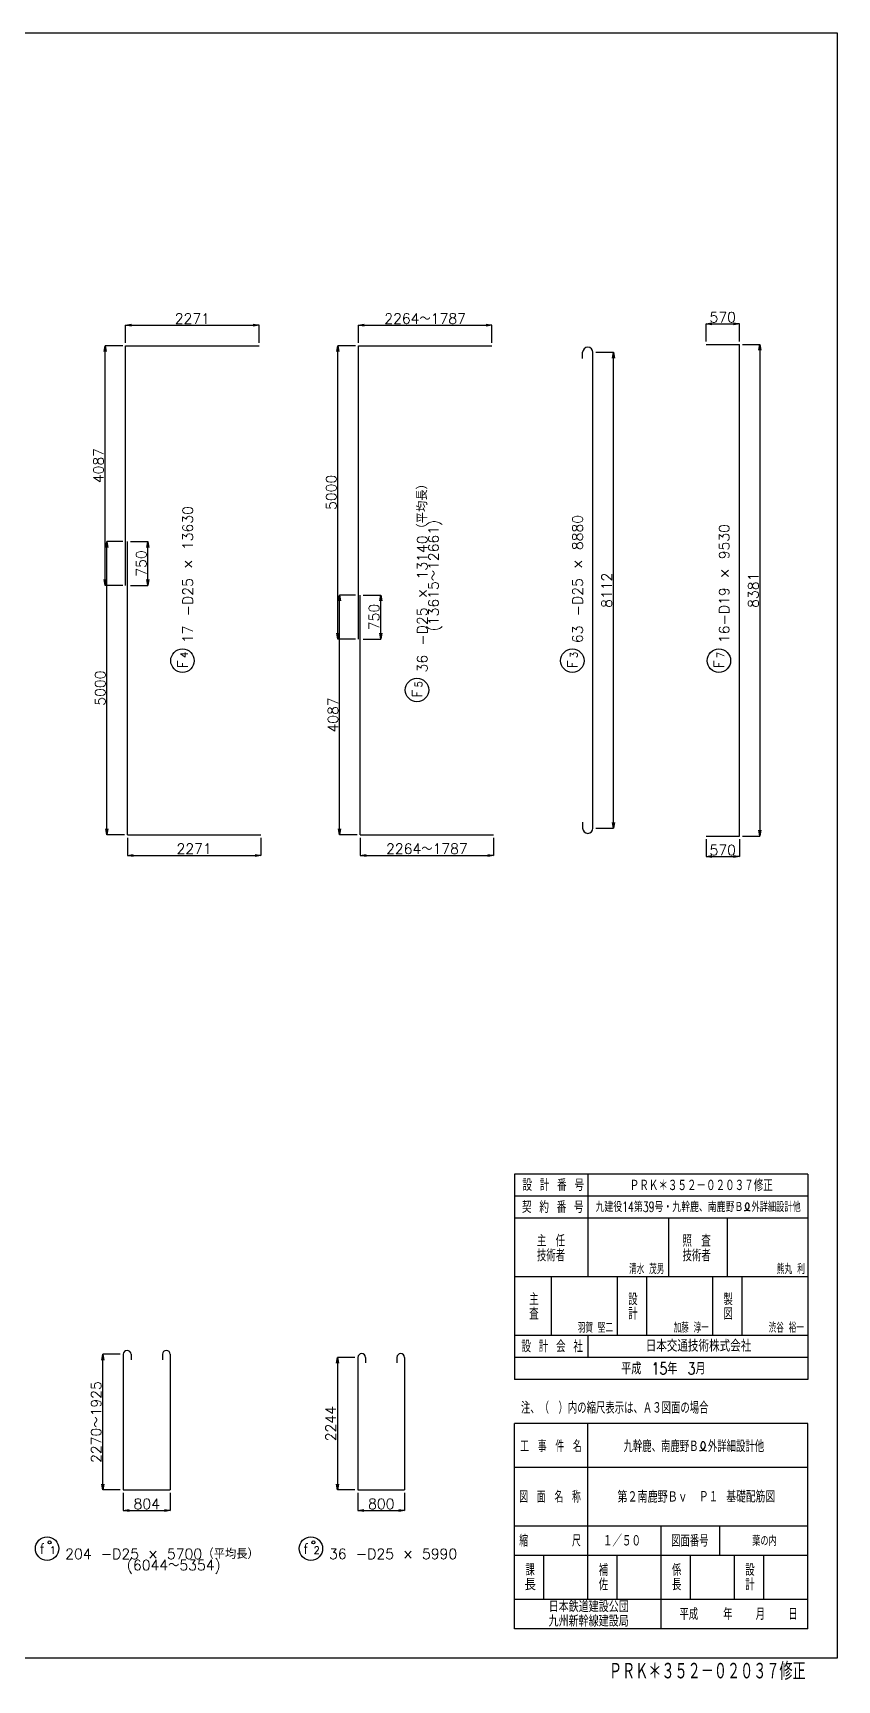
# Model space of a CAD drawing. Header units: millimetres. Extents: x -19525 to 20025, y -14225 to 14225.
# Drawn here: x 6308 to 20025, y -14225 to 13850 of the extents above; entities that cross this region are included whole.
import ezdxf
from ezdxf.enums import TextEntityAlignment as Align

# ---------------------------------------------------------------- set-up
doc = ezdxf.new("R2010")
doc.units = ezdxf.units.MM
for name, color, linetype in [('DIM-01', 2, 'Continuous'), ('DIM-03', 6, 'Continuous'), ('LAYER_15', 7, 'Continuous'), ('TEKKIN-02', 4, 'Continuous'), ('TEKKIN-03', 6, 'Continuous'), ('TEXT-02', 6, 'Continuous'), ('WAKU-01', 1, 'Continuous'), ('WAKU-02', 4, 'Continuous')]:
    doc.layers.add(name, color=color, linetype=linetype)
doc.styles.get("Standard").update_dxf_attribs({"font": 'txt.shx', "bigfont": 'bigfont.shx'})
doc.dimstyles.get("Standard").update_dxf_attribs({"dimscale": 50, "dimtxt": 3.5, "dimasz": 2, "dimexe": 0, "dimexo": 1, "dimgap": 0.5, "dimtad": 1, "dimdec": 0, "dimzin": 0, "dimdsep": 46, "dimtxsty": 'Standard', "dimblk1": 'OPEN', "dimblk2": 'OPEN', "dimsah": 1, "dimcen": 0, "dimclrd": 2, "dimclre": 2, "dimclrt": 6, "dimaunit": 1, "dimadec": 0, "dimazin": 0, "dimtfac": 1, "dimtdec": 4, "dimtix": 1, "dimtofl": 0, "dimtmove": 2, "dimatfit": 3, "dimldrblk": 'OPEN', "dimfxl": 0, "dimtolj": 1, "dimtzin": 0, "dimarcsym": 0})

# ---------------------------------------------------------------- blocks, each defined once
blk = doc.blocks.new('_OPEN')
at = {"color": 0, "linetype": 'ByBlock'}
for p, q in [((-1, 0.17), (0, 0)), ((0, 0), (-1, -0.17)), ((0, 0), (-1, 0))]:
    blk.add_line(p, q, dxfattribs=at)
blk = doc.blocks.new('*D38')
at = {"layer": 'DEFPOINTS', "color": 0}
for p in [(11890, 182), (14167, 182), (14167, -168)]:
    blk.add_point(p, dxfattribs=at)
at = {"layer": 'DIM-01', "color": 2, "lineweight": -2}
for p, q in [((11890, 132), (11890, -168)), ((14167, 132), (14167, -168)), ((11990, -168), (14067, -168))]:
    blk.add_line(p, q, dxfattribs=at)
at = {"layer": 'DIM-01', "color": 2, "lineweight": -2, "xscale": 100, "yscale": 100, "zscale": 100, "rotation": 180}
blk.add_blockref('_OPEN', (11890, -168), dxfattribs=at)
at = {"layer": 'DIM-01', "color": 2, "lineweight": -2, "xscale": 100, "yscale": 100, "zscale": 100}
blk.add_blockref('_OPEN', (14167, -168), dxfattribs=at)
at = {"layer": 'DIM-01', "color": 6, "insert": (13028, -56), "char_height": 175, "attachment_point": 5}
blk.add_mtext('\\A1;2264～1787', dxfattribs=at)
blk = doc.blocks.new('*D39')
at = {"layer": 'DEFPOINTS', "color": 0}
for p in [(7920, 182), (10197, 182), (10197, -168)]:
    blk.add_point(p, dxfattribs=at)
at = {"layer": 'DIM-01', "color": 2, "lineweight": -2}
for p, q in [((7920, 132), (7920, -168)), ((10197, 132), (10197, -168)), ((8020, -168), (10097, -168))]:
    blk.add_line(p, q, dxfattribs=at)
at = {"layer": 'DIM-01', "color": 2, "lineweight": -2, "xscale": 100, "yscale": 100, "zscale": 100, "rotation": 180}
blk.add_blockref('_OPEN', (7920, -168), dxfattribs=at)
at = {"layer": 'DIM-01', "color": 2, "lineweight": -2, "xscale": 100, "yscale": 100, "zscale": 100}
blk.add_blockref('_OPEN', (10197, -168), dxfattribs=at)
at = {"layer": 'DIM-01', "color": 6, "insert": (9058, -56), "char_height": 175, "attachment_point": 5}
blk.add_mtext('\\A1;2271', dxfattribs=at)
blk = doc.blocks.new('*D41')
at = {"layer": 'DEFPOINTS', "color": 0}
for p in [(17790, 160), (18360, 160), (18360, -190)]:
    blk.add_point(p, dxfattribs=at)
at = {"layer": 'DIM-01', "color": 2, "lineweight": -2}
for p, q in [((17790, 110), (17790, -190)), ((18360, 110), (18360, -190)), ((17890, -190), (18260, -190))]:
    blk.add_line(p, q, dxfattribs=at)
at = {"layer": 'DIM-01', "color": 2, "lineweight": -2, "xscale": 100, "yscale": 100, "zscale": 100, "rotation": 180}
blk.add_blockref('_OPEN', (17790, -190), dxfattribs=at)
at = {"layer": 'DIM-01', "color": 2, "lineweight": -2, "xscale": 100, "yscale": 100, "zscale": 100}
blk.add_blockref('_OPEN', (18360, -190), dxfattribs=at)
at = {"layer": 'DIM-01', "color": 6, "insert": (18075, -78), "char_height": 175, "attachment_point": 5}
blk.add_mtext('\\A1;570', dxfattribs=at)
blk = doc.blocks.new('*D42')
at = {"layer": 'DEFPOINTS', "color": 0}
for p in [(14137, 8869), (11860, 8519), (14137, 8519)]:
    blk.add_point(p, dxfattribs=at)
at = {"layer": 'DIM-01', "color": 2, "lineweight": -2}
for p, q in [((11860, 8569), (11860, 8869)), ((11960, 8869), (14037, 8869)), ((14137, 8569), (14137, 8869))]:
    blk.add_line(p, q, dxfattribs=at)
at = {"layer": 'DIM-01', "color": 2, "lineweight": -2, "xscale": 100, "yscale": 100, "zscale": 100, "rotation": 180}
blk.add_blockref('_OPEN', (11860, 8869), dxfattribs=at)
at = {"layer": 'DIM-01', "color": 2, "lineweight": -2, "xscale": 100, "yscale": 100, "zscale": 100}
blk.add_blockref('_OPEN', (14137, 8869), dxfattribs=at)
at = {"layer": 'DIM-01', "color": 6, "insert": (12998, 8981), "char_height": 175, "attachment_point": 5}
blk.add_mtext('\\A1;2264～1787', dxfattribs=at)
blk = doc.blocks.new('*D45')
at = {"layer": 'DEFPOINTS', "color": 0}
for p in [(10167, 8869), (7890, 8518), (10167, 8518)]:
    blk.add_point(p, dxfattribs=at)
at = {"layer": 'DIM-01', "color": 2, "lineweight": -2}
for p, q in [((7890, 8568), (7890, 8869)), ((7990, 8869), (10067, 8869)), ((10167, 8568), (10167, 8869))]:
    blk.add_line(p, q, dxfattribs=at)
at = {"layer": 'DIM-01', "color": 2, "lineweight": -2, "xscale": 100, "yscale": 100, "zscale": 100, "rotation": 180}
blk.add_blockref('_OPEN', (7890, 8869), dxfattribs=at)
at = {"layer": 'DIM-01', "color": 2, "lineweight": -2, "xscale": 100, "yscale": 100, "zscale": 100}
blk.add_blockref('_OPEN', (10167, 8869), dxfattribs=at)
at = {"layer": 'DIM-01', "color": 6, "insert": (9028, 8981), "char_height": 175, "attachment_point": 5}
blk.add_mtext('\\A1;2271', dxfattribs=at)
blk = doc.blocks.new('*D58')
at = {"layer": 'DEFPOINTS', "color": 0}
for p in [(11510, 8519), (11860, 8519), (11860, 3519)]:
    blk.add_point(p, dxfattribs=at)
at = {"layer": 'DIM-01', "color": 2, "lineweight": -2}
for p, q in [((11810, 8519), (11510, 8519)), ((11510, 3619), (11510, 8419)), ((11810, 3519), (11510, 3519))]:
    blk.add_line(p, q, dxfattribs=at)
at = {"layer": 'DIM-01', "color": 2, "lineweight": -2, "xscale": 100, "yscale": 100, "zscale": 100}
for p, rotation in [((11510, 8519), 90), ((11510, 3519), 270)]:
    blk.add_blockref('_OPEN', p, dxfattribs=dict(at, rotation=rotation))
at = {"layer": 'DIM-01', "color": 6, "insert": (11397, 6019), "char_height": 175, "attachment_point": 5, "rotation": 90}
blk.add_mtext('\\A1;5000', dxfattribs=at)
blk = doc.blocks.new('*D59')
at = {"layer": 'DEFPOINTS', "color": 0}
for p in [(7920, 5182), (8270, 5182), (7920, 4432)]:
    blk.add_point(p, dxfattribs=at)
at = {"layer": 'DIM-01', "color": 2, "lineweight": -2}
for p, q in [((7970, 5182), (8270, 5182)), ((8270, 4532), (8270, 5082)), ((7970, 4432), (8270, 4432))]:
    blk.add_line(p, q, dxfattribs=at)
at = {"layer": 'DIM-01', "color": 2, "lineweight": -2, "xscale": 100, "yscale": 100, "zscale": 100}
for p, rotation in [((8270, 5182), 90), ((8270, 4432), 270)]:
    blk.add_blockref('_OPEN', p, dxfattribs=dict(at, rotation=rotation))
at = {"layer": 'DIM-01', "color": 6, "insert": (8157, 4807), "char_height": 175, "attachment_point": 5, "rotation": 90}
blk.add_mtext('\\A1;750', dxfattribs=at)
blk = doc.blocks.new('*D60')
at = {"layer": 'DEFPOINTS', "color": 0}
for p in [(7570, 5182), (7890, 5182), (7920, 182)]:
    blk.add_point(p, dxfattribs=at)
at = {"layer": 'DIM-01', "color": 2, "lineweight": -2}
for p, q in [((7840, 5182), (7570, 5182)), ((7570, 282), (7570, 5082)), ((7870, 182), (7570, 182))]:
    blk.add_line(p, q, dxfattribs=at)
at = {"layer": 'DIM-01', "color": 2, "lineweight": -2, "xscale": 100, "yscale": 100, "zscale": 100}
for p, rotation in [((7570, 5182), 90), ((7570, 182), 270)]:
    blk.add_blockref('_OPEN', p, dxfattribs=dict(at, rotation=rotation))
at = {"layer": 'DIM-01', "color": 6, "insert": (7457, 2682), "char_height": 175, "attachment_point": 5, "rotation": 90}
blk.add_mtext('\\A1;5000', dxfattribs=at)
blk = doc.blocks.new('*D61')
at = {"layer": 'DEFPOINTS', "color": 0}
for p in [(7540, 8519), (7890, 8519), (7890, 4432)]:
    blk.add_point(p, dxfattribs=at)
at = {"layer": 'DIM-01', "color": 2, "lineweight": -2}
for p, q in [((7840, 8519), (7540, 8519)), ((7540, 4532), (7540, 8419)), ((7840, 4432), (7540, 4432))]:
    blk.add_line(p, q, dxfattribs=at)
at = {"layer": 'DIM-01', "color": 2, "lineweight": -2, "xscale": 100, "yscale": 100, "zscale": 100}
for p, rotation in [((7540, 8519), 90), ((7540, 4432), 270)]:
    blk.add_blockref('_OPEN', p, dxfattribs=dict(at, rotation=rotation))
at = {"layer": 'DIM-01', "color": 6, "insert": (7427, 6475), "char_height": 175, "attachment_point": 5, "rotation": 90}
blk.add_mtext('\\A1;4087', dxfattribs=at)
blk = doc.blocks.new('*D62')
at = {"layer": 'DEFPOINTS', "color": 0}
for p in [(11540, 4269), (11860, 4269), (11890, 182)]:
    blk.add_point(p, dxfattribs=at)
at = {"layer": 'DIM-01', "color": 2, "lineweight": -2}
for p, q in [((11810, 4269), (11540, 4269)), ((11540, 282), (11540, 4169)), ((11840, 182), (11540, 182))]:
    blk.add_line(p, q, dxfattribs=at)
at = {"layer": 'DIM-01', "color": 2, "lineweight": -2, "xscale": 100, "yscale": 100, "zscale": 100}
for p, rotation in [((11540, 4269), 90), ((11540, 182), 270)]:
    blk.add_blockref('_OPEN', p, dxfattribs=dict(at, rotation=rotation))
at = {"layer": 'DIM-01', "color": 6, "insert": (11427, 2225), "char_height": 175, "attachment_point": 5, "rotation": 90}
blk.add_mtext('\\A1;4087', dxfattribs=at)
blk = doc.blocks.new('*D63')
at = {"layer": 'DEFPOINTS', "color": 0}
for p in [(11890, 4269), (12240, 4269), (11890, 3519)]:
    blk.add_point(p, dxfattribs=at)
at = {"layer": 'DIM-01', "color": 2, "lineweight": -2}
for p, q in [((11940, 4269), (12240, 4269)), ((12240, 3619), (12240, 4169)), ((11940, 3519), (12240, 3519))]:
    blk.add_line(p, q, dxfattribs=at)
at = {"layer": 'DIM-01', "color": 2, "lineweight": -2, "xscale": 100, "yscale": 100, "zscale": 100}
for p, rotation in [((12240, 4269), 90), ((12240, 3519), 270)]:
    blk.add_blockref('_OPEN', p, dxfattribs=dict(at, rotation=rotation))
at = {"layer": 'DIM-01', "color": 6, "insert": (12127, 3894), "char_height": 175, "attachment_point": 5, "rotation": 90}
blk.add_mtext('\\A1;750', dxfattribs=at)
blk = doc.blocks.new('*D64')
at = {"layer": 'DEFPOINTS', "color": 0}
for p in [(18360, 8891), (17790, 8541), (18360, 8541)]:
    blk.add_point(p, dxfattribs=at)
at = {"layer": 'DIM-01', "color": 2, "lineweight": -2}
for p, q in [((17790, 8591), (17790, 8891)), ((17890, 8891), (18260, 8891)), ((18360, 8591), (18360, 8891))]:
    blk.add_line(p, q, dxfattribs=at)
at = {"layer": 'DIM-01', "color": 2, "lineweight": -2, "xscale": 100, "yscale": 100, "zscale": 100, "rotation": 180}
blk.add_blockref('_OPEN', (17790, 8891), dxfattribs=at)
at = {"layer": 'DIM-01', "color": 2, "lineweight": -2, "xscale": 100, "yscale": 100, "zscale": 100}
blk.add_blockref('_OPEN', (18360, 8891), dxfattribs=at)
at = {"layer": 'DIM-01', "color": 6, "insert": (18075, 9003), "char_height": 175, "attachment_point": 5}
blk.add_mtext('\\A1;570', dxfattribs=at)
blk = doc.blocks.new('*D65')
at = {"layer": 'DEFPOINTS', "color": 0}
for p in [(18360, 8541), (18360, 160), (18710, 160)]:
    blk.add_point(p, dxfattribs=at)
at = {"layer": 'DIM-01', "color": 2, "lineweight": -2}
for p, q in [((18410, 8541), (18710, 8541)), ((18710, 8441), (18710, 260)), ((18410, 160), (18710, 160))]:
    blk.add_line(p, q, dxfattribs=at)
at = {"layer": 'DIM-01', "color": 2, "lineweight": -2, "xscale": 100, "yscale": 100, "zscale": 100}
for p, rotation in [((18710, 8541), 90), ((18710, 160), 270)]:
    blk.add_blockref('_OPEN', p, dxfattribs=dict(at, rotation=rotation))
at = {"layer": 'DIM-01', "color": 6, "insert": (18597, 4350), "char_height": 175, "attachment_point": 5, "rotation": 90}
blk.add_mtext('\\A1;8381', dxfattribs=at)
blk = doc.blocks.new('*D66')
at = {"layer": 'DEFPOINTS', "color": 0}
for p in [(15860, 8406), (16210, 8406), (15860, 294)]:
    blk.add_point(p, dxfattribs=at)
at = {"layer": 'DIM-01', "color": 2, "lineweight": -2}
for p, q in [((15910, 8406), (16210, 8406)), ((16210, 394), (16210, 8306)), ((15910, 294), (16210, 294))]:
    blk.add_line(p, q, dxfattribs=at)
at = {"layer": 'DIM-01', "color": 2, "lineweight": -2, "xscale": 100, "yscale": 100, "zscale": 100}
for p, rotation in [((16210, 8406), 90), ((16210, 294), 270)]:
    blk.add_blockref('_OPEN', p, dxfattribs=dict(at, rotation=rotation))
at = {"layer": 'DIM-01', "color": 6, "insert": (16097, 4350), "char_height": 175, "attachment_point": 5, "rotation": 90}
blk.add_mtext('\\A1;8112', dxfattribs=at)
blk = doc.blocks.new('*D101')
at = {"layer": 'DEFPOINTS', "color": 0}
for p in [(11851, -10984), (12648, -10984), (12648, -11334)]:
    blk.add_point(p, dxfattribs=at)
at = {"layer": 'DIM-01', "color": 2, "lineweight": -2}
for p, q in [((11851, -11034), (11851, -11334)), ((12648, -11034), (12648, -11334)), ((11951, -11334), (12548, -11334))]:
    blk.add_line(p, q, dxfattribs=at)
at = {"layer": 'DIM-01', "color": 2, "lineweight": -2, "xscale": 100, "yscale": 100, "zscale": 100, "rotation": 180}
blk.add_blockref('_OPEN', (11851, -11334), dxfattribs=at)
at = {"layer": 'DIM-01', "color": 2, "lineweight": -2, "xscale": 100, "yscale": 100, "zscale": 100}
blk.add_blockref('_OPEN', (12648, -11334), dxfattribs=at)
at = {"layer": 'DIM-01', "color": 6, "insert": (12250, -11222), "char_height": 175, "attachment_point": 5}
blk.add_mtext('\\A1;800', dxfattribs=at)
blk = doc.blocks.new('*D102')
at = {"layer": 'DEFPOINTS', "color": 0}
for p in [(7499, -8672), (7849, -8672), (7849, -10984)]:
    blk.add_point(p, dxfattribs=at)
at = {"layer": 'DIM-01', "color": 2, "lineweight": -2}
for p, q in [((7799, -8672), (7499, -8672)), ((7499, -10884), (7499, -8772)), ((7799, -10984), (7499, -10984))]:
    blk.add_line(p, q, dxfattribs=at)
at = {"layer": 'DIM-01', "color": 2, "lineweight": -2, "xscale": 100, "yscale": 100, "zscale": 100}
for p, rotation in [((7499, -8672), 90), ((7499, -10984), 270)]:
    blk.add_blockref('_OPEN', p, dxfattribs=dict(at, rotation=rotation))
at = {"layer": 'DIM-01', "color": 6, "insert": (7387, -9828), "char_height": 175, "attachment_point": 5, "rotation": 90}
blk.add_mtext('\\A1;2270～1925', dxfattribs=at)
blk = doc.blocks.new('*D103')
at = {"layer": 'DEFPOINTS', "color": 0}
for p in [(11851, -8726), (11501, -10984), (11851, -10984)]:
    blk.add_point(p, dxfattribs=at)
at = {"layer": 'DIM-01', "color": 2, "lineweight": -2}
for p, q in [((11801, -8726), (11501, -8726)), ((11501, -8826), (11501, -10884)), ((11801, -10984), (11501, -10984))]:
    blk.add_line(p, q, dxfattribs=at)
at = {"layer": 'DIM-01', "color": 2, "lineweight": -2, "xscale": 100, "yscale": 100, "zscale": 100}
for p, rotation in [((11501, -8726), 90), ((11501, -10984), 270)]:
    blk.add_blockref('_OPEN', p, dxfattribs=dict(at, rotation=rotation))
at = {"layer": 'DIM-01', "color": 6, "insert": (11389, -9855), "char_height": 175, "attachment_point": 5, "rotation": 90}
blk.add_mtext('\\A1;2244', dxfattribs=at)
blk = doc.blocks.new('*D105')
at = {"layer": 'DEFPOINTS', "color": 0}
for p in [(7849, -10984), (8650, -10984), (8650, -11334)]:
    blk.add_point(p, dxfattribs=at)
at = {"layer": 'DIM-01', "color": 2, "lineweight": -2}
for p, q in [((7849, -11034), (7849, -11334)), ((8650, -11034), (8650, -11334)), ((7949, -11334), (8550, -11334))]:
    blk.add_line(p, q, dxfattribs=at)
at = {"layer": 'DIM-01', "color": 2, "lineweight": -2, "xscale": 100, "yscale": 100, "zscale": 100, "rotation": 180}
blk.add_blockref('_OPEN', (7849, -11334), dxfattribs=at)
at = {"layer": 'DIM-01', "color": 2, "lineweight": -2, "xscale": 100, "yscale": 100, "zscale": 100}
blk.add_blockref('_OPEN', (8650, -11334), dxfattribs=at)
at = {"layer": 'DIM-01', "color": 6, "insert": (8250, -11222), "char_height": 175, "attachment_point": 5}
blk.add_mtext('\\A1;804', dxfattribs=at)

msp = doc.modelspace()

# ---------------------------------------------------------------- linework, layer by layer
at = {"layer": 'DIM-03', "color": 2}
for centre in [(8859.5, 3150), (15509.5, 3150), (18009.5, 3150), (12859.5, 2650), (6550, -11984.5), (11050, -11984.5)]:
    msp.add_circle(centre, 200, dxfattribs=at)
at = {"layer": 'DIM-03'}
for centre in [(6592.1, -11877.8), (11092.1, -11877.8)]:
    msp.add_circle(centre, 25, dxfattribs=at)
at = {"layer": 'TEKKIN-02'}
for p, q in [((7889.5, 4431.5), (7889.5, 8518.5)), ((7889.5, 8518.5), (10166.5, 8518.5)), ((11859.5, 8518.5), (14136.5, 8518.5)), ((11859.5, 3518.5), (11859.5, 8518.5)), ((17789.5, 8540.5), (18359.5, 8540.5)), ((18359.5, 159.5), (18359.5, 8540.5)), ((15859.5, 294), (15859.5, 8406)), ((7919.5, 181.5), (7919.5, 5181.5)), ((11889.5, 181.5), (11889.5, 4268.5)), ((7919.5, 181.5), (10196.5, 181.5)), ((11889.5, 181.5), (14166.5, 181.5)), ((17789.5, 159.5), (18359.5, 159.5))]:
    msp.add_line(p, q, dxfattribs=at)
at = {"layer": 'TEKKIN-02', "ltscale": 100}
for p, q in [((15684.5, 8301), (15684.5, 8406)), ((15684.5, 399), (15684.5, 294))]:
    msp.add_line(p, q, dxfattribs=at)
at = {"layer": 'TEKKIN-02'}
for centre, start, end in [((15772, 8406), 0, 180), ((15772, 294), 180, 0)]:
    msp.add_arc(centre, 87.5, start, end, dxfattribs=at)
at = {"layer": 'TEKKIN-03', "color": 3}
for p, q in [((7849.5, -8672.5), (7849.5, -10984.5)), ((7981.5, -8672.5), (7981.5, -8765.5)), ((8518.5, -8672.5), (8518.5, -8765.5)), ((8650.5, -8672.5), (8650.5, -10984.5)), ((11851.5, -8726.5), (11851.5, -10984.5)), ((11983.5, -8726.5), (11983.5, -8819.5)), ((12516.5, -8726.5), (12516.5, -8819.5)), ((12648.5, -8726.5), (12648.5, -10984.5)), ((7849.5, -10984.5), (8650.5, -10984.5)), ((11851.5, -10984.5), (12648.5, -10984.5))]:
    msp.add_line(p, q, dxfattribs=at)
for centre in [(7915.5, -8672.5), (8584.5, -8672.5), (11917.5, -8726.5), (12582.5, -8726.5)]:
    msp.add_arc(centre, 66, 0, 180, dxfattribs=at)
at = {"layer": 'TEXT-02'}
for centre, radius, start, end in [((18451.3, -6147.6), 76, 263.0416, 36.29199), ((18534.6, -6147.6), 76, 143.70801, 276.9584), ((18493, -6117), 24.3, 36.29199, 143.70801), ((17691.1, -10226.3), 86.9, 263.0416, 36.29199), ((17786.3, -10226.3), 86.9, 143.70801, 276.9584), ((17738.7, -10191.3), 27.8, 36.29199, 143.70801)]:
    msp.add_arc(centre, radius, start, end, dxfattribs=at)
at = {"layer": 'WAKU-01'}
for p, q in [((-19525, 13850), (20025, 13850)), ((20025, 13850), (20025, -13850)), ((20025, -13850), (-19525, -13850))]:
    msp.add_line(p, q, dxfattribs=at)
at = {"layer": 'WAKU-02'}
for p, q in [((19525, -5600), (14525, -5600)), ((14525, -5600), (14525, -9100)), ((19525, -5600), (19525, -9100)), ((19525, -9100), (14525, -9100)), ((19525, -9850), (14525, -9850)), ((14525, -13350), (14525, -9850)), ((19525, -13350), (19525, -9850)), ((19525, -13350), (14525, -13350))]:
    msp.add_line(p, q, dxfattribs=at)
at = {"layer": 'WAKU-02', "color": 7}
for p, q in [((15775, -5600), (15775, -7350)), ((19525, -5975), (14525, -5975)), ((19525, -6350), (14525, -6350)), ((17150, -6350), (17150, -7350)), ((18150, -6350), (18150, -7350)), ((19525, -7350), (14525, -7350)), ((15150, -7350), (15150, -8350)), ((15150, -7350), (15150, -8350)), ((16275, -7350), (16275, -8350)), ((16275, -7350), (16275, -8350)), ((16775, -7350), (16775, -8350)), ((16775, -7350), (16775, -8350)), ((17900, -7350), (17900, -8350)), ((17900, -7350), (17900, -8350)), ((18400, -7350), (18400, -8350)), ((18400, -7350), (18400, -8350)), ((19525, -8350), (14525, -8350)), ((15775, -8350), (15775, -8725)), ((19525, -8725), (14525, -8725)), ((15775, -12100), (15775, -9850)), ((19525, -10600), (14525, -10600)), ((19525, -11600), (14525, -11600)), ((17025, -12100), (17025, -11600)), ((18025, -12100), (18025, -11600)), ((19525, -12100), (14525, -12100)), ((15025, -12850), (15025, -12100)), ((15775, -12850), (15775, -12100)), ((16275, -12850), (16275, -12100)), ((17025, -13350), (17025, -12100)), ((17525, -12850), (17525, -12100)), ((18275, -12850), (18275, -12100)), ((18775, -12850), (18775, -12100)), ((19525, -12850), (14525, -12850))]:
    msp.add_line(p, q, dxfattribs=at)

# ---------------------------------------------------------------- texts
at = {"layer": 'DIM-03', "color": 6}
for s, height, p in [('F', 175, (8949.5, 3020.4)), ('4', 125, (8949.5, 3195.4)), ('F', 175, (15599.5, 3020.4)), ('3', 125, (15599.5, 3195.4)), ('F', 175, (18099.5, 3020.4)), ('7', 125, (18099.5, 3195.4)), ('F', 175, (12949.5, 2520.4)), ('5', 125, (12949.5, 2695.4))]:
    msp.add_text(s, height=height, rotation=90, dxfattribs=at).set_placement(p)
at = {"layer": 'DIM-03'}
for s, height, p in [('f', 175, (6420.4, -12074.5)), ('1', 125, (6595.4, -12074.5)), ('f', 175, (10920.4, -12074.5)), ('2', 125, (11095.4, -12074.5))]:
    msp.add_text(s, height=height, dxfattribs=at).set_placement(p)
at = {"layer": 'DIM-03', "color": 6, "char_height": 175, "attachment_point": 7, "rotation": 90}
for s, insert in [('（平均長）', (13037, 5299)), ('17 -D25 × 13630', (9037, 3449)), ('(13615～12661)', (13287, 3649)), ('63 -D25 × 8880', (15687, 3449)), ('16-D19 × 9530', (18187, 3449)), ('36 -D25 × 13140', (13037, 2949))]:
    msp.add_mtext(s, dxfattribs=dict(at, insert=insert))
at = {"layer": 'DIM-03', "char_height": 175, "attachment_point": 7}
for s, insert in [('204 -D25 × 5700', (6859.1, -12161.8)), ('36 -D25 × 5990', (11359.1, -12161.8)), ('(6044～5354)', (7909.1, -12411.8))]:
    msp.add_mtext(s, dxfattribs=dict(at, insert=insert))
at = {"layer": 'DIM-03', "color": 6, "insert": (9199, -12162), "char_height": 175, "attachment_point": 7}
msp.add_mtext('（平均長）', dxfattribs=at)
at = {"layer": 'LAYER_15', "color": 6, "width": 0.678}
msp.add_text('ＰＲＫ＊３５２－０２０３７修正', height=200, dxfattribs=at).set_placement((16488.3, -5892.6))
at = {"layer": 'LAYER_15', "color": 4, "width": 0.678}
msp.add_text('\u3000ＰＲＫ＊３５２－０２０３７修正', height=300, dxfattribs=at).set_placement((15910, -14225))
at = {"layer": 'TEXT-02'}
for s, height, width, p, p2 in [('設 計 番 号', 200, 0.828947, (14658.3, -5887.5), (15708.3, -5887.5)), ('契 約 番 号', 200, 0.828947, (14651.2, -6262.5), (15701.2, -6262.5)), ('九建役14第39号・九幹鹿、南鹿野Ｂ', 175, 0.717608, (15905.3, -6246.4), (18425.3, -6246.4)), ('外詳細設計他', 175, 0.692308, (18565.3, -6246.4), (19405.3, -6246.4)), ('主\u3000任', 200, 0.72, (14905.7, -6837.5), (15385.7, -6837.5)), ('照\u3000査', 200, 0.72, (17389.2, -6837.5), (17869.2, -6837.5)), ('技術者', 200, 0.72, (14905.7, -7087.5), (15385.7, -7087.5)), ('技術者', 200, 0.72, (17389.2, -7087.5), (17869.2, -7087.5)), ('清水 茂男', 150, 0.789474, (16477.7, -7302.1), (17077.7, -7302.1)), ('熊丸 利', 150, 0.827586, (18996.4, -7302.1), (19476.4, -7302.1)), ('査', 200, 0.857143, (14774.9, -8081), (14934.9, -8081)), ('主', 200, 0.857143, (14774.9, -7834.3), (14934.9, -7834.3)), ('設', 200, 0.857143, (16462.4, -7834.3), (16622.4, -7834.3)), ('計', 200, 0.857143, (16462.4, -8081), (16622.4, -8081)), ('製', 200, 0.857143, (18087.4, -7834.3), (18247.4, -7834.3)), ('羽賀 堅二', 150, 0.779221, (15602.7, -8302.1), (16202.7, -8302.1)), ('加藤 淳一', 150, 0.779221, (17236.1, -8302.1), (17836.1, -8302.1)), ('図', 200, 0.923077, (18087.4, -8081), (18247.4, -8081)), ('渋谷 裕一', 150, 0.779221, (18858.6, -8302.1), (19458.6, -8302.1)), ('設 計 会 社', 200, 0.828947, (14639.9, -8637.5), (15689.9, -8637.5)), ('日本交通技術株式会社', 200, 0.767045, (16761.3, -8627.6), (18561.3, -8627.6)), ('平成\u300015年\u30003月', 200, 0.760563, (16342, -9014.5), (17782, -9014.5)), ('注、（\u3000）内の縮尺表示は、Ａ３図面の場合', 200, 0.674157, (14632.2, -9684.4), (17832.2, -9684.4)), ('工\u3000事\u3000件\u3000名', 200, 0.650826, (14620, -10339.2), (15670, -10339.2)), ('九幹鹿、南鹿野Ｂ', 200, 0.695652, (16381.4, -10339.2), (17661.4, -10339.2)), ('外詳細設計他', 200, 0.692308, (17821.4, -10339.2), (18781.4, -10339.2)), ('図\u3000面\u3000名\u3000称', 200, 0.645492, (14603.6, -11202), (15653.6, -11202)), ('第２南鹿野Ｂｖ', 200, 0.75, (16278.9, -11202), (17478.9, -11202)), ('Ｐ１ 基礎配筋図', 200, 0.75, (17667.8, -11198.5), (18967.8, -11198.5)), ('縮\u3000\u3000\u3000\u3000\u3000尺', 200, 0.645492, (14603.6, -11950), (15653.6, -11950)), ('１／５０', 200, 0.75, (16030.3, -11950), (16680.3, -11950)), ('図面番号', 200, 0.705882, (17193.2, -11950), (17833.2, -11950)), ('葉の内', 175, 0.734694, (18576.8, -11937.5), (18996.8, -11937.5)), ('課', 200, 0.857143, (14709.1, -12448.7), (14869.1, -12448.7)), ('補', 200, 0.857143, (15959.1, -12448.7), (16119.1, -12448.7)), ('係', 200, 0.857143, (17209.1, -12448.7), (17369.1, -12448.7)), ('設', 200, 0.857143, (18459.1, -12448.7), (18619.1, -12448.7)), ('長', 200, 1.071429, (14689.1, -12695.4), (14889.1, -12695.4)), ('佐', 200, 0.857143, (15959.1, -12695.4), (16119.1, -12695.4)), ('長', 200, 0.857143, (17209.1, -12695.4), (17369.1, -12695.4)), ('計', 200, 0.857143, (18459.1, -12695.4), (18619.1, -12695.4)), ('日本鉄道建設公団', 190, 0.776978, (15105.2, -13067.3), (16473.2, -13067.3)), ('九州新幹線建設局', 190, 0.771429, (15103.7, -13313.5), (16471.7, -13313.5)), ('平成', 200, 0.75, (17337, -13200), (17657, -13200)), ('年', 200, 0.857143, (18081.8, -13200), (18241.8, -13200))]:
    msp.add_text(s, height=height, dxfattribs=dict(at, width=width)).set_placement(p, p2, align=Align.FIT)
for s, p, p2 in [('月', (18636.8, -13200), (18796.8, -13200)), ('日', (19191.8, -13200), (19351.8, -13200))]:
    msp.add_text(s, height=200, dxfattribs=at).set_placement(p, p2, align=Align.FIT)

# ---------------------------------------------------------------- dimensions: what is measured, and where the dimension line sits
at = {"layer": 'DIM-01'}
for base, p1, p2, text, picture, middle in [((10166.5, 8868.5), (7889.5, 8518.5), (10166.5, 8518.5), '2271', '*D45', (9028, 8981)), ((14136.5, 8868.5), (11859.5, 8518.5), (14136.5, 8518.5), '2264～1787', '*D42', (12998, 8981)), ((10196.5, -168.5), (7919.5, 181.5), (10196.5, 181.5), '2271', '*D39', (9058, -56)), ((14166.5, -168.5), (11889.5, 181.5), (14166.5, 181.5), '2264～1787', '*D38', (13028, -56)), ((8650.5, -11334.5), (7849.5, -10984.5), (8650.5, -10984.5), '804', '*D105', (8250, -11222)), ((12648.5, -11334.5), (11851.5, -10984.5), (12648.5, -10984.5), '800', '*D101', (12250, -11222))]:
    dim = msp.add_linear_dim(base=base, p1=p1, p2=p2, text=text, dimstyle='Standard', override={"dimblk1": 'OPEN', "dimblk2": 'OPEN'}, dxfattribs=at)
    dim.commit()
    dim.dimension.update_dxf_attribs({"geometry": picture, "text_midpoint": middle})
for base, p1, p2, picture, middle in [((18359.5, 8890.5), (17789.5, 8540.5), (18359.5, 8540.5), '*D64', (18074.5, 9003)), ((18359.5, -190.5), (17789.5, 159.5), (18359.5, 159.5), '*D41', (18074.5, -78))]:
    dim = msp.add_linear_dim(base=base, p1=p1, p2=p2, dimstyle='Standard', override={"dimblk1": 'OPEN', "dimblk2": 'OPEN'}, dxfattribs=at)
    dim.commit()
    dim.dimension.update_dxf_attribs({"geometry": picture, "text_midpoint": middle})
for base, p1, p2, picture, middle in [((7539.5, 8518.5), (7889.5, 4431.5), (7889.5, 8518.5), '*D61', (7427, 6475)), ((11509.5, 8518.5), (11859.5, 3518.5), (11859.5, 8518.5), '*D58', (11397, 6018.5)), ((7569.5, 5181.5), (7919.5, 181.5), (7889.5, 5181.5), '*D60', (7457, 2681.5)), ((8269.5, 5181.5), (7919.5, 4431.5), (7919.5, 5181.5), '*D59', (8157, 4806.5)), ((11539.5, 4268.5), (11889.5, 181.5), (11859.5, 4268.5), '*D62', (11427, 2225)), ((12239.5, 4268.5), (11889.5, 3518.5), (11889.5, 4268.5), '*D63', (12127, 3893.5))]:
    dim = msp.add_linear_dim(base=base, p1=p1, p2=p2, angle=90, dimstyle='Standard', dxfattribs=at)
    dim.commit()
    dim.dimension.update_dxf_attribs({"geometry": picture, "text_midpoint": middle})
for base, p1, p2, picture, middle in [((18709.5, 159.5), (18359.5, 8540.5), (18359.5, 159.5), '*D65', (18597, 4350)), ((16209.5, 8406), (15859.5, 294), (15859.5, 8406), '*D66', (16097, 4350))]:
    dim = msp.add_linear_dim(base=base, p1=p1, p2=p2, angle=90, dimstyle='Standard', override={"dimblk1": 'OPEN', "dimblk2": 'OPEN'}, dxfattribs=at)
    dim.commit()
    dim.dimension.update_dxf_attribs({"geometry": picture, "text_midpoint": middle})
for base, p1, p2, text, picture, middle in [((7499.5, -8672.5), (7849.5, -10984.5), (7849.5, -8672.5), '2270～1925', '*D102', (7387, -9828.5)), ((11501.5, -10984.5), (11851.5, -8726.5), (11851.5, -10984.5), '2244', '*D103', (11389, -9855.5))]:
    dim = msp.add_linear_dim(base=base, p1=p1, p2=p2, angle=90, text=text, dimstyle='Standard', override={"dimblk1": 'OPEN', "dimblk2": 'OPEN'}, dxfattribs=at)
    dim.commit()
    dim.dimension.update_dxf_attribs({"geometry": picture, "text_midpoint": middle})

doc.saveas('drawing.dxf')
